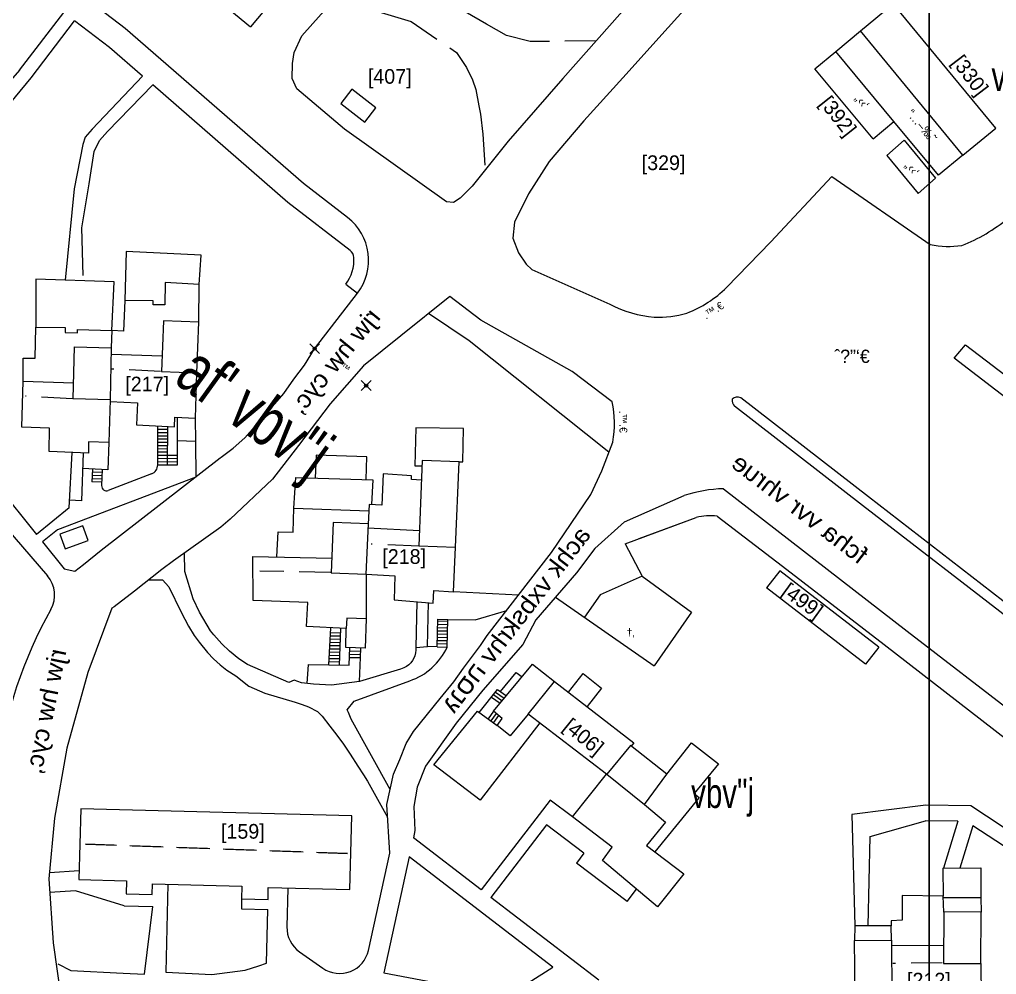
# Model space of a CAD drawing. Header units: millimetres. Extents: x 206768 to 208678, y 737854 to 739416.
# Drawn here: x 207541.5 to 207641.3, y 738598.8 to 738696.3 of the extents above; entities that cross this region are included whole.
import ezdxf
from ezdxf.enums import TextEntityAlignment as Align

# ---------------------------------------------------------------- set-up
doc = ezdxf.new("R2010")
doc.units = ezdxf.units.MM
doc.header["$LTSCALE"] = 0.5
doc.header["$PDMODE"] = 3
doc.header["$PDSIZE"] = 0.5
doc.linetypes.add('HIDDEN', pattern=[9.524999999999999, 6.35, -3.175])
doc.layers.get('0').update_dxf_attribs({"color": 2})
for name, color, linetype in [('1BATIM', 6, 'Continuous'), ('1MADREGOT', 60, 'Continuous'), ('2LOCAL_PT', 7, 'Continuous'), ('F-MADREGOT', 61, 'Continuous'), ('H-HOUSE', 6, 'Continuous'), ('H-MIGDAL', 6, 'Continuous'), ('H-ROOF', 6, 'HIDDEN'), ('H-SCHACHA', 6, 'Continuous'), ('H-T-AUTO', 6, 'Continuous'), ('H-ZIBUR', 6, 'Continuous'), ('MISPAR', 1, 'Continuous'), ('R-MIDRACHA', 31, 'Continuous'), ('TEXT', 7, 'Continuous'), ('TR_ANOT_L', 7, 'Continuous')]:
    doc.layers.add(name, color=color, linetype=linetype)
for name, color, linetype, lineweight in [('1COVER', 7, 'Continuous', 25), ('1DIRT-ROAD', 30, 'HIDDEN', 25), ('1EVEN-SAFA', 7, 'Continuous', 25), ('1KAV-ASFLT', 7, 'Continuous', 25), ('1PRAT', 12, 'Continuous', 25), ('A-NOTE', 82, 'Continuous', 9), ('R-MER', 7, 'Continuous', 25), ('R-ROAD', 7, 'Continuous', 25), ('rehovot', 7, 'Continuous', 40)]:
    doc.layers.add(name, color=color, linetype=linetype, lineweight=lineweight)
doc.layers.add('help', color=2, linetype='Continuous', lineweight=9, plot=False)
doc.styles.add('NR1', font='narkism$.shx')
doc.styles.add('REHOV-BIG', font='gil1.shx', dxfattribs={"height": 1.8})
doc.styles.add('TRHEBTXT', font='hebtxt')

# ---------------------------------------------------------------- blocks, each defined once
blk = doc.blocks.new('ANOT1')
at = {"style": 'TRHEBTXT', "flags": 8}
blk.add_attdef('TEXT', text='', height=1.6, dxfattribs=at).set_placement((0, -1.155555555555556), align=Align.TOP_CENTER)
blk = doc.blocks.new('ANOT200')
at = {"style": 'TRHEBTXT', "flags": 8}
blk.add_attdef('TEXT', text='', height=1.8, dxfattribs=at).set_placement((0, 0), align=Align.MIDDLE_CENTER)
blk = doc.blocks.new('TR_LOT')
at = {"flags": 8}
blk.add_attdef('LOT', text='', height=3, dxfattribs=at).set_placement((0, 0), align=Align.MIDDLE_CENTER)
blk = doc.blocks.new('ANOT0')
at = {"style": 'TRHEBTXT', "flags": 8}
blk.add_attdef('TEXT', text='', height=1.6, dxfattribs=at).set_placement((0, -1.155555555555556), align=Align.TOP_CENTER)
blk = doc.blocks.new('TRP9910')
blk.add_circle((0, 0), 0.35)
blk.add_point((0, 0))
at = {"style": 'TRHEBTXT', "flags": 8}
blk.add_attdef('NAME', text='', height=1.8, dxfattribs=at).set_placement((0, 2.1), align=Align.BOTTOM_CENTER)
blk.add_attdef('HIGHTM', text='', height=1.6, dxfattribs=at).set_placement((-1, 0), align=Align.RIGHT)
blk.add_attdef('HIGHTC', (1, 0), '', height=1.6, dxfattribs=at)
blk.add_attdef('MARK', text='', height=2, dxfattribs=at).set_placement((0, -1.3), align=Align.TOP_CENTER)

msp = doc.modelspace()

# ---------------------------------------------------------------- linework, layer by layer
at = {"layer": '1BATIM'}
for p, q in [((207627.3677080334, 738695.1129910032), (207630.7077080335, 738697.872991003)), ((207641.18, 738685.2), (207630.7077080335, 738697.872991003)), ((207637.84, 738682.44), (207627.3677080335, 738695.1129910033)), ((207622.72360037, 738691.2538029449), (207624.8536003699, 738693.0238029449)), ((207630.79, 738685.88), (207624.8536003699, 738693.0238029449)), ((207628.66, 738684.11), (207622.72360037, 738691.2538029449)), ((207628.66, 738684.11), (207630.79, 738685.88)), ((207637.84, 738682.44), (207641.18, 738685.2)), ((207637.84, 738682.44), (207641.18, 738685.2)), ((207630.06, 738682.39), (207631.83, 738683.95)), ((207631.83, 738683.95), (207635.0299999999, 738680.0700000001)), ((207630.06, 738682.39), (207633.26, 738678.51)), ((207633.26, 738678.51), (207635.03, 738680.0700000001)), ((207619.15, 738640.03), (207617.79, 738638.29)), ((207619.15, 738640.03), (207617.79, 738638.29)), ((207629.25, 738632.24), (207619.15, 738640.03)), ((207629.25, 738632.24), (207619.15, 738640.03)), ((207627.9012612566, 738630.4913143378), (207617.8012612566, 738638.2813143377)), ((207627.9012612566, 738630.4913143378), (207617.8012612566, 738638.2813143377)), ((207576.94, 738635.13), (207576.8334682473, 738632.131892099)), ((207574.8634682473, 738632.201892099), (207574.8976993819, 738634.1134836313)), ((207576.8334682473, 738632.131892099), (207574.8634682473, 738632.201892099)), ((207629.25, 738632.24), (207627.9012612566, 738630.4913143378)), ((207629.25, 738632.24), (207627.9012612566, 738630.4913143378))]:
    msp.add_line(p, q, dxfattribs=at)
at = {"layer": '1COVER'}
for p, q in [((207550.67, 738653.1), (207550.5612810555, 738650.3337068574)), ((207559.5, 738653.21), (207559.5272552718, 738649.5850488628)), ((207550.5612810555, 738650.3337068574), (207547.9886456812, 738650.4433178885)), ((207538.91, 738649.14), (207543.2662384788, 738643.7355984378)), ((207559.5272552718, 738649.5850488628), (207545.4185848928, 738644.1860901362)), ((207555.0121528417, 738649.9069112014), (207550.600191386, 738648.2185878401)), ((207537.37, 738647.65), (207544.3974387297, 738639.5053192012)), ((207546.6160875282, 738646.4357570327), (207543.2662384789, 738643.735598438)), ((207545.4185848928, 738644.1860901362), (207543.8938032479, 738642.9570340792)), ((207543.8938032478, 738642.9570340791), (207546.1, 738640.22)), ((207603.3729021176, 738642.7810874018), (207605.09, 738639.48)), ((207605.09, 738639.48), (207600.8, 738637.57)), ((207605.09, 738639.48), (207610.1440080788, 738635.7965946785)), ((207592.4645838609, 738637.5211340947), (207585.83, 738637.87)), ((207596.2490823478, 738637.322134049), (207606.3359643765, 738630.3149184174)), ((207600.8, 738637.57), (207599.2025170189, 738635.2704243596)), ((207588.0533438144, 738634.9996716897), (207591.2700529001, 738635.9704356455)), ((207610.1440080788, 738635.7965946785), (207606.3359643765, 738630.3149184174)), ((207585.2540732888, 738635.0635819756), (207588.0533438144, 738634.9996716897)), ((207584.1897394734, 738632.2571748979), (207583.19, 738632.28)), ((207576.2375665897, 738628.7222645851), (207576.3353048996, 738631.1587410248)), ((207570.9020876104, 738628.5232109649), (207571.0260215132, 738630.4575268817)), ((207571.0260215132, 738630.4575268817), (207575.1900748565, 738630.3818168207)), ((207590.629143556, 738627.7012345272), (207592.226468332, 738629.6314484098)), ((207592.226468332, 738629.6314484098), (207592.8358056499, 738629.191387596)), ((207588.4524040719, 738625.5727124714), (207590.3482520923, 738627.9040931452)), ((207595.7142034837, 738616.6188801158), (207594.5797561002, 738615.1417381624)), ((207597.98, 738614.9), (207595.7142034837, 738616.6188801158)), ((207594.5797561002, 738615.1417381624), (207588.6715042588, 738607.4487179376)), ((207595.3395902037, 738614.07888894), (207589.6628728447, 738606.6873452778)), ((207599.1475104334, 738611.1901218692), (207595.3395902037, 738614.07888894)), ((207599.1475104334, 738611.1901218692), (207598.3920273317, 738610.1942577806)), ((207547.6340687406, 738609.4049954204), (207544.6069736505, 738609.2007129296)), ((207603.5717654956, 738606.2648012425), (207598.3920273317, 738610.1942577806)), ((207635.7722388221, 738609.6754380091), (207639.6611093271, 738609.6912410432)), ((207635.7722388221, 738609.6754380091), (207635.81, 738606.81)), ((207639.6611093271, 738609.6912410432), (207639.6733001961, 738606.6912658128)), ((207547.2575222256, 738607.3750352996), (207544.6432226263, 738607.1986101732)), ((207552.2209204134, 738605.8447401684), (207547.2575222256, 738607.3750352996)), ((207568.9403647105, 738607.6461500232), (207568.8374377977, 738603.6797525163)), ((207603.5717654955, 738606.2648012425), (207604.5259918708, 738607.522645101)), ((207564.2120503477, 738606.5338242196), (207564.1860993617, 738605.5341610032)), ((207552.2209204134, 738605.8447401684), (207555.1546722245, 738605.7684633377)), ((207564.1860993617, 738605.5341610032), (207566.8830691001, 738605.4641484002)), ((207566.7406409214, 738599.9755278097), (207566.8830691001, 738605.4641484002))]:
    msp.add_line(p, q, dxfattribs=at)
for centre, radius, start, end in [((207554.6547573961, 738650.8408643564), 1, 290.9403273126102, 359.6566980906617), ((207550.4214936633, 738648.6855644175), 0.5, 177.7493591052617, 290.9403273110528)]:
    msp.add_arc(centre, radius, start, end, dxfattribs=at)
at = {"layer": '1DIRT-ROAD'}
for points in [[(207600.3860354317, 738694.0859728431), (207593.67, 738694.02), (207591.24, 738694.63), (207589.21, 738695.79), (207587.04, 738697.04), (207585.74, 738698.04), (207584.6, 738699.32), (207583.93, 738700.11), (207582.0253830893, 738706.4975927685)], [(207573.917218583, 738698.3768746982), (207581.52, 738696.06), (207586.16, 738692.9), (207587.16, 738691.36), (207587.78, 738690.12), (207588.13, 738689.12), (207588.42, 738687.46), (207588.59, 738686.6), (207588.85, 738684.59), (207589.069672751, 738680.9400527522)]]:
    msp.add_lwpolyline(points, dxfattribs=at)
at = {"layer": '1EVEN-SAFA'}
for p, q in [((207613.71, 738668.9299999999), (207618.24, 738673.5700000001)), ((207636.96, 738661.71), (207638.09, 738663.09)), ((207636.96, 738661.71), (207638.09, 738663.09)), ((207638.09, 738663.09), (207645.49, 738657.41)), ((207638.09, 738663.09), (207645.49, 738657.41)), ((207645.43, 738655.17), (207636.96, 738661.71)), ((207645.43, 738655.17), (207636.96, 738661.71)), ((207602.03, 738657.26), (207597.96, 738660.34)), ((207628.21, 738647.56), (207615.16, 738657.6799999999)), ((207627.59, 738646.69), (207614.52, 738656.81)), ((207600.97, 738650.21), (207602.1, 738653.16)), ((207642.98, 738636.13), (207628.21, 738647.56)), ((207645.05, 738633.1799999999), (207627.59, 738646.69))]:
    msp.add_line(p, q, dxfattribs=at)
for centre, radius, start, end in [((207605.5106700858, 738677.1899397906), 11.63854013124882, 290.9391080100134, 314.789014066163), ((207606.7693650491, 738675.8964779425), 10.00612876698119, 267.4833564526202, 286.851121005981), ((207591.848971224, 738655.0355799965), 10.4211991291538, 349.6315584084484, 12.3246927834829), ((207615.1885728301, 738657.4203079874), 0.905243320153992, 173.0401339782967, 222.3914514305388), ((207614.8297437332, 738656.9974863476), 0.7582177046059153, 64.17848253854628, 135.3863315238278)]:
    msp.add_arc(centre, radius, start, end, dxfattribs=at)
at = {"layer": '1KAV-ASFLT'}
for p, q in [((207552.32, 738695.36), (207538.6, 738705.85)), ((207557.51, 738701.81), (207565.130590928, 738695.5248672876)), ((207618.24, 738673.5700000001), (207624.45, 738680.24)), ((207618.24, 738673.5700000001), (207624.45, 738680.24)), ((207624.45, 738680.24), (207634.51, 738673.31)), ((207624.45, 738680.24), (207634.51, 738673.31)), ((207613.71, 738668.9299999999), (207618.24, 738673.5700000001)), ((207571.67, 738662.68), (207576.0362659567, 738668.3483208944)), ((207585.4784175154, 738668.0176408427), (207580.46, 738664.01)), ((207580.46, 738664.01), (207576.65, 738660.92)), ((207576.65, 738660.92), (207573.24, 738657.07)), ((207602.03, 738657.26), (207597.96, 738660.34)), ((207573.24, 738657.07), (207570.01, 738652.8)), ((207600.97, 738650.21), (207602.1, 738653.16)), ((207570.01, 738652.8), (207567.37, 738649.37)), ((207549.87, 738642.11), (207562.04, 738651.53)), ((207567.37, 738649.37), (207563.05, 738645.28)), ((207613.39, 738648.39), (207632.14, 738633.87)), ((207603.31, 738645.01), (207609.38, 738647.69)), ((207603.31, 738645.01), (207600.27, 738642.28)), ((207600.27, 738642.28), (207598.39, 738639.8)), ((207598.39, 738639.8), (207594.26, 738635.02)), ((207632.14, 738633.87), (207649.77, 738620.25)), ((207581.91, 738613.52), (207581.7446704783, 738612.768537363)), ((207588.6715042588, 738607.4487179376), (207581.7446704783, 738612.7685373629)), ((207577.1573352991, 738601.2792613751), (207579.34, 738611.2)), ((207581.3175133466, 738610.8270049536), (207578.7140653968, 738598.9937047577)), ((207595.9769638697, 738599.5685234992), (207581.3175133466, 738610.8270049536)), ((207600.6681822746, 738598.2352500285), (207589.6628728447, 738606.6873452778)), ((207570.1130317067, 738601.1463431745), (207572.5040117144, 738599.4682891399)), ((207591.329761691, 738596.5967233075), (207595.9769638698, 738599.5685234992)), ((207578.7140653968, 738598.9937047577), (207591.329761691, 738596.5967233075))]:
    msp.add_line(p, q, dxfattribs=at)
for points in [[(207604.13, 738698.34), (207597.01, 738690.25), (207591.42, 738683.87), (207587.73, 738679.27), (207586.52, 738678.03), (207585.84, 738677.59), (207585.13, 738677.66), (207574.72, 738685.1), (207569.85, 738689.19), (207569.39, 738690.24), (207569.4, 738691.8), (207569.57, 738692.89), (207570.35, 738694.6), (207572.33, 738696.82), (207579.13, 738703.49), (207580.42, 738704.83), (207581.72, 738706.17), (207582.27, 738706.76), (207584.14, 738708.86), (207586.08, 738710.78), (207587.17, 738710.03), (207588.89, 738708.53)], [(207611.9, 738700.1), (207607.75, 738695.47), (207603.11, 738690.32), (207599.14, 738685.92), (207595.62, 738681.78), (207593.5, 738678.5), (207592.06, 738675.58), (207591.91, 738673.96), (207592.47, 738672.48), (207593.26, 738671.31), (207593.82, 738670.75), (207601.8, 738667.21)], [(207575.0353862777, 738676.0618311113), (207570.52, 738679.54), (207552.32, 738695.36)], [(207597.96, 738660.34), (207588.63, 738665.59), (207585.4784175153, 738668.0176408427)], [(207562.04, 738651.53), (207562.14, 738651.6), (207563.34, 738652.52), (207564.54, 738653.58), (207566.06, 738655.32), (207567.35, 738656.78), (207568.52, 738658.12), (207569.55, 738659.56), (207570.65, 738660.99), (207571.67, 738662.68), (207571.67, 738662.68)], [(207579.34, 738611.2), (207579.04, 738616.16), (207579.71, 738619.25), (207580.36, 738620.77), (207581.02, 738622.39), (207581.75, 738623.61), (207584.47, 738626.98), (207585.88, 738628.69), (207586.86, 738630.08), (207588.61, 738632.38), (207589.29, 738633.4), (207595.83, 738641.89), (207599.86, 738647.79)], [(207563.06, 738645.28), (207562.08, 738644.47), (207557.27, 738641.04)], [(207546.1, 738640.22), (207547.2, 738639.99), (207548.07, 738640.65), (207549.87, 738642.11)], [(207557.26, 738641.05), (207556.08, 738640.16), (207553.28, 738637.95), (207551.2, 738636.35), (207550.98, 738636.2), (207548.51, 738629.65), (207546.37, 738621.92), (207545.12, 738614.79), (207544.55, 738608.58), (207544.99, 738602.06), (207545.78, 738596.26), (207547.27, 738588.17), (207548.52, 738582.13), (207548.64, 738577.79), (207548.06, 738574.08), (207546.07, 738569.55), (207546.31, 738568.41)], [(207594.26, 738635.02), (207592.93, 738632.5), (207588.85, 738627.85), (207586.1, 738624.46), (207582.97, 738620.07), (207582.12, 738617.93), (207581.8, 738615.98), (207581.91, 738613.52)]]:
    msp.add_lwpolyline(points, dxfattribs=at)
for centre, radius, start, end in [((207571.6790710088, 738671.7046361635), 5.500000000004836, 322.3932036571612, 52.39320365980324), ((207631.8014624778, 738688.506116555), 16.40483888418862, 291.1855582690057, 310.3827347833405), ((207631.8014624778, 738688.506116555), 16.40483888418862, 291.1855582690057, 310.3827347833405), ((207636.4179070524, 738682.8526070864), 9.731467480615668, 258.6936144671784, 277.748784900483), ((207636.4179070524, 738682.8526070864), 9.731467480615668, 258.6936144671784, 277.748784900483), ((207605.5106700858, 738677.1899397906), 11.63854013124882, 290.9391080100134, 314.789014066163), ((207607.2814461013, 738677.6775197245), 11.81588847884397, 242.36064141689, 265.3813943842824), ((207606.7693650491, 738675.8964779425), 10.00612876698119, 267.4833564526202, 286.851121005981), ((207591.848971224, 738655.0355799965), 10.4211991291538, 349.6315584084484, 12.3246927834829), ((207613.7742917842, 738634.3527713504), 14.04248796812064, 91.56817272269481, 108.2357919243902), ((207542.1260589318, 738637.5455146667), 3, 330.7422677210928, 40.78846412508116), ((207584.8561687788, 738613.6079276165), 45.97826432506898, 150.7422677210928, 172.3231118294382), ((207571.8364282254, 738603.6019295483), 3, 178.5135240435604, 234.9377901428617), ((207574.2274082331, 738601.9238755137), 3, 234.9377901428617, 347.5920184624546)]:
    msp.add_arc(centre, radius, start, end, dxfattribs=at)
at = {"layer": '1MADREGOT'}
for p, q in [((207555.6547394457, 738650.8348726436), (207555.6785151099, 738654.8028928535)), ((207555.674512098, 738654.1348134076), (207556.6744941475, 738654.1288216948)), ((207555.6764893632, 738654.464807484), (207556.6764714128, 738654.4588157712)), ((207556.6547214953, 738650.8288809306), (207556.6782412315, 738654.7541882477)), ((207555.6685803023, 738653.1448311784), (207556.6685623518, 738653.1388394656)), ((207555.6705575675, 738653.4748252548), (207556.6705396171, 738653.468833542)), ((207555.6725348327, 738653.8048193312), (207556.6725168823, 738653.7988276184)), ((207557.6547035447, 738650.8228892178), (207557.6693361332, 738653.2649832165)), ((207555.6626485066, 738652.1548489492), (207556.6626305562, 738652.1488572364)), ((207555.6646257718, 738652.4848430256), (207556.6646078214, 738652.4788513128)), ((207555.666603037, 738652.814837102), (207556.6665850866, 738652.8088453892)), ((207555.6567167109, 738651.16486672), (207557.65668081, 738651.1528832944)), ((207555.6586939761, 738651.4948607964), (207557.6586580752, 738651.4828773708)), ((207555.6606712413, 738651.8248548728), (207557.6606353404, 738651.8128714472)), ((207548.9877446965, 738650.4007497601), (207548.9359066842, 738649.0817603356)), ((207549.9868437118, 738650.3581816315), (207549.9218793648, 738648.7051999139)), ((207555.6547394457, 738650.8348726436), (207557.6547035447, 738650.8228892178)), ((207549.9482287672, 738649.3756458174), (207548.9488661872, 738649.4115076916)), ((207549.9611882702, 738649.7053931734), (207548.9618256904, 738649.7412550477)), ((207549.9741477733, 738650.0351405295), (207548.9747851934, 738650.0710024039)), ((207549.9352692641, 738649.045898461), (207548.9359066842, 738649.0817603355)), ((207584.1897394734, 738632.2571748979), (207584.2543338154, 738635.0864070778)), ((207584.2349331756, 738634.2366590551), (207585.2346726491, 738634.2138339529)), ((207584.2424654593, 738634.5665730813), (207585.2422049328, 738634.5437479792)), ((207584.249997743, 738634.8964871075), (207585.2497372165, 738634.8736620054)), ((207584.2543338154, 738635.0864070778), (207585.2540732888, 738635.0635819756)), ((207585.1894789468, 738632.2343497958), (207585.2540732888, 738635.0635819756)), ((207573.2488294596, 738633.3876030607), (207574.3090732453, 738633.3683259009)), ((207573.2664771773, 738633.7173367342), (207574.3223036059, 738633.6981398897)), ((207584.2123363245, 738633.2469169765), (207585.212075798, 738633.2240918743)), ((207584.2198686082, 738633.5768310027), (207585.2196080817, 738633.5540059006)), ((207584.2274008919, 738633.9067450289), (207585.2271403653, 738633.8839199268)), ((207573.1958863063, 738632.3984020404), (207574.2693821635, 738632.3788839339)), ((207573.2135340241, 738632.7281357138), (207574.2826125241, 738632.7086979229)), ((207573.2311817419, 738633.0578693873), (207574.2958428847, 738633.038511912)), ((207575.1900748565, 738630.3818168207), (207575.2625176702, 738632.1877126778)), ((207576.3353048996, 738631.1587410248), (207576.3749959813, 738632.1481829917)), ((207584.1897394734, 738632.2571748979), (207585.1894789468, 738632.2343497958)), ((207584.1972717571, 738632.5870889241), (207585.1970112305, 738632.564263822)), ((207584.2048040408, 738632.9170029503), (207585.2045435142, 738632.8941778482)), ((207573.1429431532, 738631.4092010203), (207574.2296910817, 738631.3894419669)), ((207573.1605908709, 738631.7389346939), (207574.2429214423, 738631.7192559559)), ((207573.1782385886, 738632.0686683671), (207574.256151803, 738632.049069945)), ((207575.2353048996, 738631.1787410249), (207576.3353048996, 738631.1587410248)), ((207575.2485135494, 738631.8386099497), (207576.3617656208, 738631.8183690028)), ((207575.2529526173, 738631.5084746983), (207576.3413039081, 738631.488686493)), ((207573.1076477177, 738630.7497336734), (207574.1959990085, 738630.7299454681)), ((207573.1252954354, 738631.0794673469), (207574.2164607212, 738631.0596279779)), ((207589.9311655278, 738627.391189397), (207590.8167871328, 738626.7515972484)), ((207590.13970881, 738627.647641271), (207591.0276340033, 738627.0063854809)), ((207590.3482520923, 738627.9040931452), (207591.2384808737, 738627.2611737134)), ((207589.7226222456, 738627.1347375228), (207590.6059402625, 738626.4968090159)), ((207589.93, 738625.68), (207589.3725828239, 738624.9081632986)), ((207590.1869426521, 738625.4721362817), (207589.6401103322, 738624.7149560724)), ((207590.4438853041, 738625.264272563), (207589.9076378405, 738624.5217488462))]:
    msp.add_line(p, q, dxfattribs=at)
at = {"layer": '1PRAT'}
for p, q in [((207541.55, 738691.11), (207546.055449069, 738697.0027322427)), ((207542.72, 738690.31), (207547.1707193252, 738696.1500219664)), ((207624.8536003699, 738693.0238029449), (207627.3677080335, 738695.1129910033)), ((207548.95, 738685.09), (207554.1005796892, 738690.4998246575)), ((207550.52, 738684.83), (207555.1409466004, 738689.5955057271)), ((207635.3398570303, 738680.3740135939), (207630.79, 738685.88)), ((207635.3398570303, 738680.3740135939), (207630.79, 738685.88)), ((207637.84, 738682.44), (207635.3398570303, 738680.3740135939)), ((207637.84, 738682.44), (207635.3398570303, 738680.3740135939)), ((207604.78, 738643.3), (207610.61, 738645.45)), ((207612.76, 738645.59), (207619.43, 738640.49)), ((207619.43, 738640.49), (207629.8, 738632.49)), ((207629.8, 738632.49), (207650.34, 738616.58)), ((207638.64, 738616.03), (207634.04, 738616.11)), ((207638.64, 738616.03), (207634.04, 738616.11)), ((207656.05, 738604.49), (207638.64, 738616.03)), ((207656.05, 738604.49), (207638.64, 738616.03)), ((207637.3177756286, 738614.4527532588), (207634.0121781202, 738614.510241911)), ((207637.3177756286, 738614.4527532588), (207634.0121781202, 738614.510241911)), ((207637.3177756287, 738614.4527532588), (207635.8481801507, 738609.6757466085)), ((207638.8470300509, 738613.9822419257), (207637.524277757, 738609.6825576936)), ((207654.729746342, 738603.5861580456), (207638.8470300509, 738613.9822419256)), ((207654.729746342, 738603.5861580456), (207638.8470300509, 738613.9822419256))]:
    msp.add_line(p, q, dxfattribs=at)
msp.add_arc((207612.0358911219, 738640.1313149129), 5.506503114237561, 82.44368079137045, 105.0075755956873, dxfattribs=at)
at = {"layer": 'F-MADREGOT'}
for p, q in [((207546.6160875282, 738646.4357570327), (207546.9286980616, 738652.0899301578)), ((207548.0514796119, 738652.0420923472), (207547.86, 738647.1700000003)), ((207547.86, 738647.17), (207546.66, 738647.23)), ((207583.19, 738632.28), (207583.2924338448, 738636.7666024012)), ((207573.2923673785, 738634.2010747037), (207573.09, 738630.42)), ((207574.19, 738630.4), (207574.3401852225, 738634.1439030479))]:
    msp.add_line(p, q, dxfattribs=at)
msp.add_lwpolyline([(207582.0963979788, 738636.8602314714), (207581.99, 738632.2000000002), (207583.19, 738632.28)], dxfattribs=at)
at = {"layer": 'H-HOUSE'}
for p, q in [((207556.419906251, 738669.4311699957), (207556.3733745904, 738667.1738031561)), ((207559.89, 738669.23), (207556.419906251, 738669.4311699957)), ((207559.8365292539, 738665.398545842), (207559.89, 738669.23)), ((207552.28, 738667.6), (207552.1591897974, 738664.4646869068)), ((207555.18, 738667.57), (207552.28, 738667.6)), ((207555.17, 738667.17), (207555.18, 738667.57)), ((207556.3733745904, 738667.1738031561), (207555.17, 738667.17)), ((207556.2249688745, 738665.5355707894), (207556.0285202883, 738660.3564171983)), ((207559.8365292539, 738665.398545842), (207556.2249688745, 738665.5355707894)), ((207559.6400852472, 738660.2194644124), (207559.8365292539, 738665.398545842)), ((207543.15, 738661.7), (207543.2, 738664.88)), ((207543.2, 738664.88), (207546.2130216346, 738664.8295122033)), ((207546.2130216346, 738664.8295122033), (207546.2159864942, 738664.324633718)), ((207546.2159864942, 738664.324633718), (207547.4493194615, 738664.2941983541)), ((207547.4493194615, 738664.2941983541), (207547.479773499, 738664.6290025109)), ((207547.479773499, 738664.6290025109), (207550.9513810074, 738664.5376913679)), ((207550.9513810074, 738664.5376913679), (207550.91, 738662.8)), ((207552.1591897974, 738664.4646869068), (207550.9510713622, 738664.5246885966)), ((207547.0305345517, 738657.5514648332), (207547.14956088, 738662.8627936289)), ((207547.14956088, 738662.8627936289), (207550.9094132058, 738662.778573345)), ((207550.9094132058, 738662.778573345), (207550.790385107, 738657.4671693541)), ((207550.8950769, 738662.1388427888), (207556.1190062156, 738661.9665017277)), ((207541.9112048488, 738661.7205486272), (207543.15, 738661.7)), ((207541.93, 738659.22), (207541.9112048488, 738661.7205486272)), ((207556.0285202883, 738660.3564171983), (207559.6400852472, 738660.2194644124)), ((207559.5177003983, 738655.6001813393), (207559.64, 738660.22)), ((207541.78, 738654.66), (207541.9335200609, 738659.3769360463)), ((207541.9335200609, 738659.3769360463), (207547.0671991524, 738659.1875545315)), ((207550.790385107, 738657.4671693541), (207547.0305345517, 738657.5514648332)), ((207550.790385107, 738657.4671693541), (207550.67, 738653.1)), ((207550.7852559263, 738657.278027326), (207553.5931541854, 738657.1556330178)), ((207553.5931541854, 738657.1556330178), (207553.48, 738654.91)), ((207557.38, 738654.72), (207557.4048595521, 738655.6969228585)), ((207557.4048595521, 738655.6969228585), (207559.5177003983, 738655.6001813393)), ((207544.6197116688, 738654.5780380594), (207541.78, 738654.66)), ((207544.58, 738652.19), (207544.6197116688, 738654.5780380594)), ((207553.48, 738654.91), (207557.38, 738654.72)), ((207548.5979768734, 738653.1743540276), (207548.57, 738652.02)), ((207550.67, 738653.1), (207548.5979768734, 738653.1743540276)), ((207548.57, 738652.02), (207544.58, 738652.19)), ((207582.6592191997, 738651.2752685365), (207582.3013954691, 738642.5739176536)), ((207586.4085192871, 738651.121124288), (207582.6592191997, 738651.2752685365)), ((207586.0506920891, 738642.4196984348), (207586.4085192871, 738651.121124288)), ((207578.6786931405, 738649.9167413266), (207578.5236811307, 738646.7295513182)), ((207581.5574833044, 738649.7175431252), (207578.6786931405, 738649.9167413266)), ((207581.54, 738649.32), (207581.5574833044, 738649.7175431252)), ((207582.5764966223, 738649.2636686618), (207581.54, 738649.32)), ((207569.49, 738643.96), (207569.56, 738646.41)), ((207569.56, 738646.41), (207577.1894673302, 738646.1511985301)), ((207577.2171534858, 738646.7738191506), (207577.1285751945, 738644.7818246128)), ((207578.5236811307, 738646.7295513182), (207577.2171534858, 738646.7738191506)), ((207573.5750082818, 738644.9513658131), (207573.3480140888, 738639.816997015)), ((207577.1570350304, 738644.792965905), (207573.5750082818, 738644.9513658131)), ((207576.9300453717, 738639.6586686871), (207577.1570350304, 738644.792965905)), ((207577.1064306216, 738644.4055597779), (207582.3653209936, 738644.1284216485)), ((207567.8187874339, 738641.438173811), (207567.96, 738643.98)), ((207567.96, 738643.98), (207569.49, 738643.96)), ((207582.3013954691, 738642.5739176536), (207586.0506920891, 738642.4196984348)), ((207585.83, 738637.87), (207586.0506920891, 738642.4196984348)), ((207565.37, 738641.49), (207573.414451765, 738641.3197470525)), ((207565.39, 738636.99), (207565.37, 738641.49)), ((207573.3480140888, 738639.816997015), (207576.9300453717, 738639.6586686871)), ((207576.93, 738639.66), (207579.8638011308, 738639.520090899)), ((207576.93, 738639.66), (207576.94, 738635.13)), ((207579.8638011308, 738639.520090899), (207579.8, 738637.04)), ((207583.76, 738636.73), (207583.8405412072, 738638.0114402875)), ((207583.8405412072, 738638.0114402875), (207585.83, 738637.87)), ((207570.97, 738636.77), (207565.39, 738636.99)), ((207570.8275178586, 738634.3355632784), (207570.97, 738636.77)), ((207579.8, 738637.04), (207583.76, 738636.73)), ((207574.97, 738635.2), (207574.8976993819, 738634.1134836313)), ((207576.94, 738635.13), (207574.97, 738635.2)), ((207574.8976993819, 738634.1134836313), (207570.8275178586, 738634.3355632784)), ((207547.7987419376, 738615.7313347488), (207547.6110785517, 738608.5217688887)), ((207575.4691152906, 738615.0124606444), (207547.7987419376, 738615.7313347488)), ((207575.2738490426, 738607.4818612427), (207575.4691152906, 738615.0124606444)), ((207547.6110785517, 738608.5217688887), (207552.4521873644, 738608.3958043536)), ((207552.4521873644, 738608.3958043536), (207552.4169245059, 738607.0400496337)), ((207555.0803366243, 738606.9708015689), (207555.1094152638, 738608.0896519047)), ((207555.1094152638, 738608.0896519047), (207564.2462902502, 738607.8522782469)), ((207564.2462902502, 738607.8522782469), (207564.2120503477, 738606.5338242196)), ((207566.9090100894, 738606.4638118761), (207566.9410372398, 738607.6980120087)), ((207566.9410372398, 738607.6980120087), (207575.2738490426, 738607.4818612427)), ((207552.4169245059, 738607.0400496337), (207555.0803366243, 738606.9708015689)), ((207564.2120503477, 738606.5338242196), (207566.9090100894, 738606.4638118761)), ((207631.64, 738606.89), (207631.6504550608, 738604.3547492484)), ((207635.81, 738606.81), (207631.64, 738606.89)), ((207635.7844296911, 738606.6754627788), (207639.6733001961, 738606.6912658128)), ((207635.9, 738605.17), (207635.81, 738606.81)), ((207639.6733001961, 738606.6912658128), (207639.6847148343, 738605.1790802822)), ((207631.6504550608, 738604.3547492484), (207630.5012049495, 738604.3043426609)), ((207630.5012049495, 738604.3043426609), (207630.51, 738603.78)), ((207635.9000678264, 738605.2005521783), (207635.8702336037, 738599.9509585068)), ((207639.6847148343, 738605.1790802822), (207635.9000678264, 738605.2005521783)), ((207639.6548787511, 738599.9294109258), (207639.6847148343, 738605.1790802822)), ((207626.7931647628, 738603.7815084296), (207626.778864064, 738602.2931354647)), ((207630.51, 738603.78), (207626.7931647628, 738603.7815084296)), ((207630.539503276, 738602.3278653179), (207630.51, 738603.78)), ((207626.778864064, 738602.2931354647), (207630.539503276, 738602.3278653179)), ((207626.8305522399, 738596.7020965024), (207626.778864064, 738602.2931354647)), ((207630.539503276, 738602.3278653179), (207630.5911922611, 738596.7369015826)), ((207630.544631214, 738601.7731994572), (207635.9067496138, 738601.8002558438)), ((207635.8702336037, 738599.9509585068), (207639.6548787511, 738599.9294109258)), ((207639.6548787511, 738599.9294109258), (207639.7339445624, 738595.2911994968))]:
    msp.add_line(p, q, dxfattribs=at)
at = {"layer": 'H-MIGDAL'}
msp.add_lwpolyline([(207605.34, 738616.17), (207607.61, 738619.26), (207603.9, 738622.19), (207601.48, 738619.26), (207605.34, 738616.17)], dxfattribs=at)
at = {"layer": 'H-ROOF'}
for points in [[(207555.92, 738660.36), (207550.8606572949, 738660.6029329483)], [(207546.97, 738657.57), (207542.14, 738657.84)], [(207582.3, 738642.54), (207577.45, 738642.73)], [(207573.27, 738639.86), (207566.09, 738639.97)], [(207575.02, 738611.17), (207548.28, 738612.12), (207575.02, 738611.17)], [(207635.72, 738600.01), (207630.69, 738599.94)]]:
    msp.add_lwpolyline(points, dxfattribs=at)
at = {"layer": 'H-SCHACHA'}
for p, q in [((207557.6693361332, 738653.2649832165), (207557.6838421109, 738655.6859465956)), ((207559.4820164269, 738655.601815216), (207559.5, 738653.21)), ((207559.5, 738653.21), (207557.6693361333, 738653.2649832165)), ((207548.0161816569, 738644.5922863142), (207545.6671534821, 738643.7442421285)), ((207548.5528525869, 738643.1057857855), (207548.0161816569, 738644.5922863142)), ((207545.6671534821, 738643.7442421285), (207546.2037941522, 738642.2577323336)), ((207546.2037941522, 738642.2577323336), (207548.5528525869, 738643.1057857855))]:
    msp.add_line(p, q, dxfattribs=at)
for points in [[(207559.89, 738669.23), (207560.07, 738672.23), (207552.42, 738672.61), (207552.28, 738667.6)], [(207550.9620145581, 738664.5241450983), (207551.19, 738669.52), (207543.22, 738669.76), (207543.2, 738664.88)], [(207586.4085192871, 738651.121124288), (207586.7783563086, 738651.1440907387), (207586.8628955985, 738654.5407987685), (207582.0103980259, 738654.5914961369), (207581.8920447415, 738650.7385133568), (207582.636119313, 738650.7135388285)], [(207576.9129759305, 738649.3336677222), (207576.98, 738651.65), (207571.83, 738651.8), (207571.7292165071, 738649.4827797366)], [(207569.56, 738646.41), (207569.74, 738649.54), (207577.5972758053, 738649.3139836814), (207577.4585305398, 738646.7656408018)]]:
    msp.add_lwpolyline(points, dxfattribs=at)
at = {"layer": 'H-T-AUTO'}
msp.add_lwpolyline([(207576.7781697457, 738685.8043627604), (207577.9098483729, 738687.2468429412), (207575.4767962295, 738689.1556223122), (207574.3451487013, 738687.7131223651), (207576.7781697457, 738685.8043627604)], dxfattribs=at)
at = {"layer": 'H-ZIBUR'}
for p, q in [((207589.93, 738625.68), (207593.9116401762, 738630.4914304984)), ((207593.9116401762, 738630.4914304984), (207596.16, 738628.73)), ((207593.4782879954, 738625.3825180318), (207596.16, 738628.73)), ((207596.16, 738628.73), (207604.2618954206, 738622.4751850417)), ((207583.85, 738620.23), (207588.29, 738625.69)), ((207588.29, 738625.69), (207590.3051249739, 738624.2346853325)), ((207590.82, 738624.96), (207589.93, 738625.68)), ((207593.4782879954, 738625.3825180318), (207591.63, 738623.18)), ((207601.47, 738619.28), (207593.4782879954, 738625.3825180318)), ((207594.6688389194, 738624.5174863568), (207588.5663733598, 738616.6078177142)), ((207590.3051249739, 738624.2346853325), (207590.82, 738624.96)), ((207591.63, 738623.18), (207590.3051249739, 738624.2346853325)), ((207604.2618954206, 738622.4751850417), (207603.9835512487, 738622.1240147821)), ((207607.62, 738619.25), (207610.15, 738622.47)), ((207610.15, 738622.47), (207612.8762488131, 738620.334532605)), ((207588.5663733598, 738616.6078177142), (207583.85, 738620.23)), ((207612.8745584535, 738620.3324502046), (207610.4036626438, 738617.2884860616)), ((207597.98, 738614.9), (207601.47, 738619.28)), ((207610.4036626438, 738617.2884860616), (207610.915446774, 738616.887606172)), ((207610.915446774, 738616.887606172), (207606.406193258, 738611.3325334082)), ((207605.34, 738616.17), (207607.4655994161, 738614.3578924423)), ((207602.04, 738611.82), (207597.98, 738614.9)), ((207607.4655994161, 738614.3578924423), (207605.53, 738612)), ((207601.04, 738610.44), (207602.04, 738611.82)), ((207605.53, 738612), (207609.35, 738609.09)), ((207606.68, 738605.72), (207601.04, 738610.44)), ((207609.35, 738609.09), (207606.68, 738605.72))]:
    msp.add_line(p, q, dxfattribs=at)
msp.add_lwpolyline([(207597.5811071345, 738627.6324252118), (207599.0843033798, 738629.5455539024), (207600.95, 738628.04), (207599.4852776912, 738626.1617622727)], dxfattribs=at)
at = {"layer": 'help', "elevation": 8.36}
for points in [[(207435.9562545967, 738869.544511107), (207634.4062545967, 738869.544511107), (207634.4062545967, 738588.8795111071), (207435.9562545967, 738588.8795111071)], [(207634.4062545967, 738869.544511107), (207832.8562545967, 738869.544511107), (207832.8562545967, 738588.8795111071), (207634.4062545967, 738588.8795111071)]]:
    msp.add_lwpolyline(points, close=True, dxfattribs=at)
at = {"layer": 'R-MER'}
for points in [[(207541.55, 738691.11), (207536.98, 738685.89), (207531.5020606302, 738686.5858945778)], [(207538.94, 738682.66), (207539.49, 738686.45), (207542.72, 738690.31)], [(207548.95, 738685.09), (207548.26, 738684.27), (207548, 738683.51), (207547.12, 738678.99), (207546.1918650984, 738669.6705084537)], [(207548.04, 738670.15), (207547.9, 738675), (207548.65, 738679.51), (207549.15, 738682.79), (207549.71, 738683.93), (207550.52, 738684.83)], [(207634.04, 738616.11), (207626.5064889348, 738615.153520192)], [(207626.5064889348, 738615.153520192), (207626.7931647628, 738603.7815084296)], [(207628.1697060094, 738603.7809497783), (207628.38, 738612.89), (207634.0121781202, 738614.510241911)], [(207556.6818572453, 738608.048800267), (207556.47, 738599.06), (207561.19, 738598.83), (207564.59, 738599.25), (207565.98, 738599.72), (207566.7406409213, 738599.9755278096)], [(207545.44, 738599.91), (207546.78, 738599.24), (207552.12, 738598.96), (207554.29, 738598.84), (207555.1546722245, 738605.7684633376)]]:
    msp.add_lwpolyline(points, dxfattribs=at)
at = {"layer": 'R-MIDRACHA'}
for p, q in [((207568.9357701669, 738677.6046206282), (207555.1409466004, 738689.5955057271)), ((207575.2812400819, 738672.7167517539), (207568.9357701669, 738677.6046206282)), ((207574.8479400617, 738669.263679604), (207576.0362659567, 738668.3483208944)), ((207603.3729021175, 738642.7810874018), (207610.61, 738645.45)), ((207612.76, 738645.59), (207619.43, 738640.49)), ((207619.43, 738640.49), (207629.8, 738632.49)), ((207629.8, 738632.49), (207650.34, 738616.58))]:
    msp.add_line(p, q, dxfattribs=at)
for points in [[(207554.1005796893, 738690.4998246575), (207550.7391667368, 738693.4216682236), (207547.1707193253, 738696.1500219664)], [(207601.7054098286, 738652.1298752163), (207587.45, 738663.48), (207583.29, 738666.27)]]:
    msp.add_lwpolyline(points, dxfattribs=at)
for centre, radius, start, end in [((207574.6710009421, 738671.9245344906), 1, 4.20351854702526, 52.39320365980324), ((207571.6790710088, 738671.7046361635), 4.000000000004836, 322.3932036571612, 4.20351854702526), ((207612.0358911219, 738640.1313149129), 5.506503114237561, 82.44368079137045, 105.0075755956873)]:
    msp.add_arc(centre, radius, start, end, dxfattribs=at)
at = {"layer": 'R-ROAD'}
msp.add_line((207599.86, 738647.79), (207600.97, 738650.21), dxfattribs=at)
for points in [[(207561.5632509161, 738726.7091639863), (207578.5699999999, 738714.6800000003), (207579.19, 738712.9), (207579, 738712.38), (207574.07, 738705.98), (207573.14, 738705.08), (207571.54, 738703.2), (207565.1305909279, 738695.5248672876)], [(207554.7355488758, 738639.0988439341), (207556.13, 738639.08), (207556.78, 738638.37), (207558.06, 738635.78), (207558.81, 738634.36), (207559.36, 738633.43), (207559.87, 738632.73), (207560.74, 738631.68), (207561.35, 738631.02), (207562.03, 738630.43), (207562.72, 738629.89), (207563.63, 738629.3), (207564.96, 738628.24), (207566.6, 738627.53), (207569.68, 738626.62), (207570.39, 738626.37), (207571.04, 738626.12), (207571.96, 738625.66), (207572.43, 738625.17), (207573.23, 738624.16), (207573.92, 738623.26), (207574.6, 738622.32), (207575.3, 738621.31), (207576.07, 738620.07), (207576.65, 738619.18), (207577.05, 738618.54), (207579.1184638555, 738614.8627309236)], [(207579.3726976096, 738617.6943815129), (207575.4, 738624.89), (207575.12, 738625.55), (207575, 738625.82), (207575.7, 738626.71), (207581.38, 738628.8)]]:
    msp.add_lwpolyline(points, dxfattribs=at)
msp.add_lwpolyline([(207581.99, 738632.2000000002), (207581.9835470018, 738631.9173586797, -0.2921355457545693), (207580.7832388962, 738630.1296169547), (207580.44, 738629.98), (207576.23, 738628.72), (207573.38, 738628.35), (207571.55, 738628.46), (207570.32, 738628.58), (207569.57, 738628.85), (207569.02, 738628.62), (207564.81, 738630.44), (207563.92, 738631.03), (207562.99, 738631.83), (207562.21, 738632.57), (207561.37, 738633.48), (207561.05, 738633.89), (207559.9, 738635.81), (207559.28, 738637.14), (207558.43, 738639.95), (207558.3804768809, 738641.8318785243)], format="xyb", dxfattribs=at)
for centre, radius, start, end in [((207607.2814461013, 738677.6775197245), 11.81588847884397, 242.36064141689, 265.3813943842824), ((207579.3624090676, 738634.8679358842), 6.394569497969687, 288.3919853901285, 335.679068682929)]:
    msp.add_arc(centre, radius, start, end, dxfattribs=at)

# ---------------------------------------------------------------- block references
at = {"layer": '2LOCAL_PT', "xscale": 0.4500000000116415, "yscale": 0.4499999999534339, "zscale": 0.45}
for p in [(207571.67, 738662.68), (207576.93, 738658.92)]:
    msp.add_blockref('TRP9910', p, dxfattribs=at)
at = {"layer": 'MISPAR'}
ref = msp.add_blockref('TR_LOT', (207634.5223253762, 738689.8877768533), dxfattribs=dict(at, xscale=0.5, yscale=0.5, zscale=0.5))
ref.add_attrib('LOT', '[330]', dxfattribs={"layer": '0', "height": 1.5, "rotation": 307.3159671298333, "flags": 8}).set_placement((207638.5861884446, 738690.5902029199), align=Align.MIDDLE_CENTER)
ref = msp.add_blockref('TR_LOT', (207577.2682750192, 738690.0752460861), dxfattribs=dict(at, xscale=0.5, yscale=0.5, zscale=0.5))
ref.add_attrib('LOT', '[407]', dxfattribs={"layer": '0', "height": 1.5, "flags": 8}).set_placement((207579.3317994158, 738690.4677753098), align=Align.MIDDLE_CENTER)
ref = msp.add_blockref('TR_LOT', (207625.88728804, 738688.7629614563), dxfattribs=dict(at, xscale=0.5, yscale=0.5, zscale=0.5))
ref.add_attrib('LOT', '[392]', dxfattribs={"layer": '0', "height": 1.5, "rotation": 308.3666226524287, "flags": 8}).set_placement((207625.1057795586, 738686.4215334145), align=Align.MIDDLE_CENTER)
ref = msp.add_blockref('TR_LOT', (207607.1154698053, 738685.9509229641), dxfattribs=dict(at, xscale=0.5, yscale=0.5, zscale=0.5))
ref.add_attrib('LOT', '[329]', dxfattribs={"layer": '0', "height": 1.5, "flags": 8}).set_placement((207607.2839677057, 738681.659872768), align=Align.MIDDLE_CENTER)
ref = msp.add_blockref('TR_LOT', (207554.3298260383, 738665.537022185), dxfattribs=dict(at, xscale=0.5, yscale=0.5, zscale=0.5))
ref.add_attrib('LOT', '[217]', dxfattribs={"layer": '0', "height": 1.5, "flags": 8}).set_placement((207554.5725094795, 738659.0739219513), align=Align.MIDDLE_CENTER)
ref = msp.add_blockref('TR_LOT', (207579.3923695235, 738645.8448429586), dxfattribs=dict(at, xscale=0.5, yscale=0.5, zscale=0.5))
ref.add_attrib('LOT', '[218]', dxfattribs={"layer": '0', "height": 1.5, "flags": 8}).set_placement((207580.8062093835, 738641.474475999), align=Align.MIDDLE_CENTER)
ref = msp.add_blockref('TR_LOT', (207628.4765514888, 738634.923093541), dxfattribs=dict(at, xscale=0.5, yscale=0.5, zscale=0.5))
ref.add_attrib('LOT', '[499]', dxfattribs={"layer": '0', "height": 1.5, "rotation": 324.1224468464163, "flags": 8}).set_placement((207621.4775945485, 738636.9679184891), align=Align.MIDDLE_CENTER)
ref = msp.add_blockref('TR_LOT', (207599.1332620681, 738623.1005244901), dxfattribs=dict(at, xscale=0.5, yscale=0.5, zscale=0.5))
ref.add_attrib('LOT', '[406]', dxfattribs={"layer": '0', "height": 1.5, "rotation": 320.9475411894491, "flags": 8}).set_placement((207599.1332620681, 738623.1005244901), align=Align.MIDDLE_CENTER)
at = {"layer": 'MISPAR', "xscale": 0.5, "yscale": 0.5, "zscale": 0.5}
msp.add_blockref('TR_LOT', (207564.3398482809, 738613.430170421), dxfattribs=at).add_auto_attribs({'LOT': '[159]'})
at = {"layer": 'MISPAR'}
ref = msp.add_blockref('TR_LOT', (207633.4521981586, 738598.2993189511), dxfattribs=dict(at, xscale=0.5, yscale=0.5, zscale=0.5))
ref.add_attrib('LOT', '[212]', dxfattribs={"layer": '0', "height": 1.5, "flags": 8}).set_placement((207634.3636182604, 738598.2457764213), align=Align.MIDDLE_CENTER)
at = {"layer": 'TEXT'}
ref = msp.add_blockref('ANOT200', (207628.3056968423, 738688.8512857606), dxfattribs=dict(at, xscale=0.5000000000335754, yscale=0.5, zscale=0.5, rotation=309.5138435705395))
ref.add_attrib('TEXT', '„‹‹‘', dxfattribs={"layer": '0', "height": 0.9, "rotation": 309.5138435747835, "style": 'TRHEBTXT', "flags": 8}).set_placement((207627.5443293173, 738687.9209506008), align=Align.MIDDLE_CENTER)
ref = msp.add_blockref('ANOT200', (207632.7192489585, 738683.545329159), dxfattribs=dict(at, xscale=0.4999999999551292, yscale=0.5, zscale=0.5, rotation=309.568533170151))
ref.add_attrib('TEXT', '“…–‰˜', dxfattribs={"layer": '0', "height": 0.8999999999999999, "rotation": 309.5685331671876, "style": 'TRHEBTXT', "flags": 8}).set_placement((207633.6321510503, 738685.4350768782), align=Align.MIDDLE_CENTER)
ref = msp.add_blockref('ANOT200', (207632.7192489585, 738683.545329159), dxfattribs=dict(at, xscale=0.4999999999551292, yscale=0.5, zscale=0.5, rotation=309.568533170151))
ref.add_attrib('TEXT', '“…–‰˜', dxfattribs={"layer": '0', "height": 0.8999999999999999, "rotation": 309.5685331671876, "style": 'TRHEBTXT', "flags": 8}).set_placement((207633.6321510503, 738685.4350768782), align=Align.MIDDLE_CENTER)
ref = msp.add_blockref('ANOT200', (207633.43, 738682.01), dxfattribs=dict(at, xscale=0.5000000000335754, yscale=0.5, zscale=0.5, rotation=309.5138435705395))
ref.add_attrib('TEXT', '„‹‹‘', dxfattribs={"layer": '0', "height": 0.9, "rotation": 309.5138435747835, "style": 'TRHEBTXT', "flags": 8}).set_placement((207632.668632475, 738681.0796648401), align=Align.MIDDLE_CENTER)
ref = msp.add_blockref('ANOT200', (207633.43, 738682.01), dxfattribs=dict(at, xscale=0.5000000000335754, yscale=0.5, zscale=0.5, rotation=309.5138435705395))
ref.add_attrib('TEXT', '„‹‹‘', dxfattribs={"layer": '0', "height": 0.9, "rotation": 309.5138435747835, "style": 'TRHEBTXT', "flags": 8}).set_placement((207632.668632475, 738681.0796648401), align=Align.MIDDLE_CENTER)
at = {"layer": 'TEXT', "xscale": 0.5000000000165058, "yscale": 0.5, "zscale": 0.5, "rotation": 32.86406103767011}
msp.add_blockref('ANOT1', (207611.8262969896, 738667.4140268819, 13.68), dxfattribs=at).add_auto_attribs({'TEXT': '.™.€'})
at = {"layer": 'TEXT'}
ref = msp.add_blockref('ANOT200', (207625.3099774364, 738663.2452857839), dxfattribs=dict(at, xscale=0.75, yscale=0.75, zscale=0.75))
ref.add_attrib('TEXT', 'ˆ\x8c”‘€', dxfattribs={"layer": '0', "height": 1.35, "style": 'TRHEBTXT', "flags": 8}).set_placement((207626.5158744842, 738661.9067437615), align=Align.MIDDLE_CENTER)
ref = msp.add_blockref('ANOT1', (207602.1186736882, 738655.21091638, 13.8), dxfattribs=dict(at, xscale=0.4999999999968001, yscale=0.5, zscale=0.5, rotation=90.97812559279876))
ref.add_attrib('TEXT', '.™.€', dxfattribs={"layer": '0', "height": 0.8000000000000002, "rotation": 270.9781255944661, "style": 'TRHEBTXT', "flags": 8}).set_placement((207603.5652762377, 738655.2356144724, 13.8), align=Align.TOP_CENTER)
at = {"layer": 'TEXT', "xscale": 0.5, "yscale": 0.5, "zscale": 0.5}
msp.add_blockref('ANOT0', (207603.9258991594, 738634.7142422174), dxfattribs=at).add_auto_attribs({'TEXT': '†‚'})
at = {"layer": 'TR_ANOT_L'}
ref = msp.add_blockref('ANOT0', (207575.0573286089, 738661.3140118202), dxfattribs=dict(at, xscale=0.4500000000116415, yscale=0.4499999999534339, zscale=0.45))
ref.add_attrib('TEXT', '˜’™', dxfattribs={"layer": '0', "height": 0.7200000000000002, "rotation": 325.5276139606061, "style": 'TRHEBTXT', "flags": 8}).set_placement((207574.7753271922, 738661.1779875262), align=Align.TOP_CENTER)

# ---------------------------------------------------------------- texts
at = {"layer": 'A-NOTE', "style": 'NR1', "width": 0.75}
for s, p in [('vnxhkv', (207640.7555468293, 738688.9854794111)), ('vbv"j', (207610.1020737248, 738615.8196131451))]:
    msp.add_text(s, height=3, dxfattribs=at).set_placement(p)
msp.add_text('af\' vbv"j', height=5, rotation=324.2281083013915, dxfattribs=at).set_placement((207557.1759885334, 738659.3078693792))
at = {"layer": 'rehovot', "ltscale": 2, "style": 'REHOV-BIG', "text_generation_flag": 2, "width": 1.1}
for s, rotation, p in [(' rjw hw cyc,', 50.57433745174648, (207578.973150922, 738666.4276331692)), ('fcha vvr vhrue', 682.58646989607, (207627.2559806571, 738640.6005077348)), ('achk vxbskrhv הסנג', 1492.455033997451, (207599.9496914725, 738643.6622787726)), (' rjw hw cyc,', 78.53632580209097, (207546.4969664699, 738632.570007034))]:
    msp.add_text(s, height=1.8, rotation=rotation, dxfattribs=at).set_placement(p)

doc.saveas('drawing.dxf')
